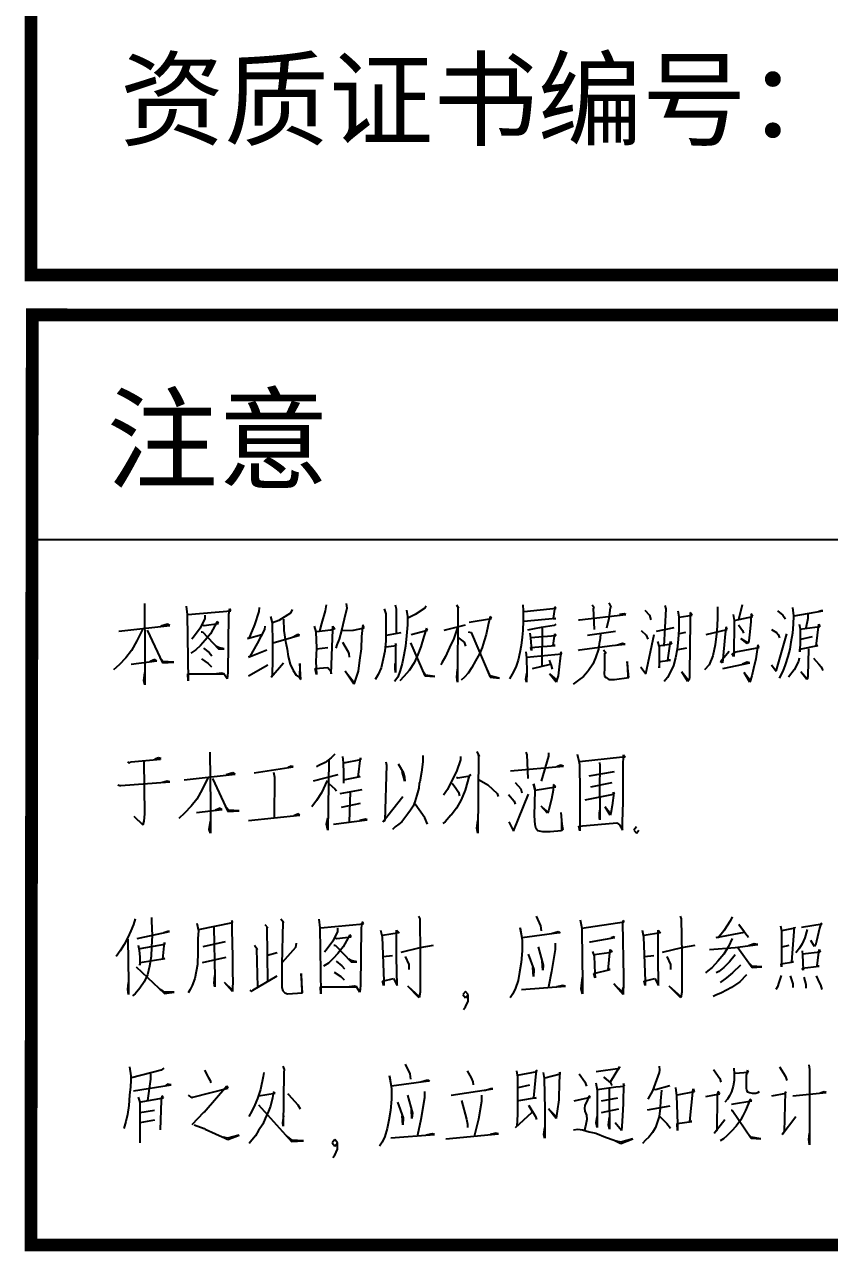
# Model space of a CAD drawing. Extents: x 12152 to 491505, y 111028 to 412681.
# Drawn here: x 76943 to 80726, y 286841 to 292603 of the extents above; entities that cross this region are included whole.
import ezdxf

# ---------------------------------------------------------------- set-up
doc = ezdxf.new("R2010")
doc.units = 0
doc.header["$LTSCALE"] = 1000
doc.header["$MEASUREMENT"] = 0
doc.layers.add('PUB_TITLE', color=4, linetype='Continuous')
doc.styles.add('STYLE4', font='', dxfattribs={"width": 0.8})
doc.styles.add('图签2', font='', dxfattribs={"height": 1000})
doc.styles.get('STYLE4').set_extended_font_data('SimSun')
doc.styles.get('图签2').set_extended_font_data('SimSun')

msp = doc.modelspace()

# ---------------------------------------------------------------- linework, layer by layer
at = {"layer": 'PUB_TITLE'}
for p, q in [((76973, 290185.4), (85373, 290185.4)), ((77506.5, 289883.7), (77509, 289635.8)), ((77702.5, 289871.6), (77707.3, 289832.3)), ((77709.7, 289832.3), (77912.9, 289850.4)), ((77905.7, 289859.5), (77900.8, 289832.3)), ((77912.9, 289850.4), (77905.7, 289859.5)), ((78043.5, 289847.4), (78024.2, 289783.9)), ((78046, 289865.6), (78043.5, 289847.4)), ((78193.5, 289838.3), (78137.9, 289805.1)), ((78200.8, 289856.5), (78193.5, 289838.3)), ((78355.6, 289850.4), (78338.6, 289790)), ((78360.4, 289877.6), (78355.6, 289850.4)), ((78457.2, 289862.5), (78445.1, 289811.1)), ((78454.7, 289883.7), (78457.2, 289862.5)), ((78633.7, 289859.5), (78641, 289835.3)), ((78684.5, 289877.6), (78689.4, 289859.5)), ((78689.4, 289859.5), (78689.4, 289744.6)), ((78737.8, 289853.5), (78742.6, 289823.2)), ((78824.8, 289862.5), (78778.9, 289832.3)), ((78829.7, 289871.6), (78824.8, 289862.5)), ((78972.4, 289877.6), (78982.1, 289862.5)), ((78979.6, 289865.6), (78977.2, 289514.8)), ((78982.1, 289862.5), (78979.6, 289865.6)), ((79284.4, 289877.6), (79286.8, 289850.4)), ((79286.8, 289850.4), (79286.8, 289802.1)), ((79291.7, 289847.4), (79441.7, 289862.5)), ((79434.4, 289868.6), (79427.1, 289814.1)), ((79441.7, 289862.5), (79434.4, 289868.6)), ((79611, 289877.6), (79620.7, 289865.6)), ((79620.7, 289865.6), (79615.8, 289862.5)), ((79615.8, 289862.5), (79620.7, 289762.7)), ((79688.4, 289886.7), (79700.5, 289865.6)), ((79695.6, 289865.6), (79688.4, 289814.1)), ((79700.5, 289865.6), (79695.6, 289865.6)), ((79857.7, 289853.5), (79879.5, 289829.3)), ((79956.9, 289859.5), (79947.2, 289684.1)), ((79952, 289874.6), (79956.9, 289859.5)), ((80012.5, 289850.4), (80017.4, 289823.2)), ((80070.6, 289841.4), (80070.6, 289796)), ((80080.2, 289829.3), (80070.6, 289841.4)), ((80198.8, 289868.6), (80198.8, 289814.1)), ((80314.9, 289877.6), (80297.9, 289808.1)), ((80481.8, 289850.4), (80506, 289829.3)), ((80551.9, 289865.6), (80556.8, 289826.2)), ((80559.2, 289826.2), (80694.6, 289850.4)), ((80687.4, 289850.4), (80675.3, 289847.4)), ((80694.6, 289850.4), (80687.4, 289850.4)), ((77385.6, 289753.7), (77625.1, 289780.9)), ((77615.4, 289786.9), (77583.9, 289777.9)), ((77625.1, 289780.9), (77615.4, 289786.9)), ((77707.3, 289832.3), (77712.1, 289520.9)), ((77789.6, 289814.1), (77767.8, 289768.8)), ((77777.5, 289783.9), (77787.1, 289780.9)), ((77787.1, 289780.9), (77854.9, 289790)), ((77789.6, 289829.3), (77789.6, 289814.1)), ((77847.6, 289799), (77816.2, 289741.6)), ((77854.9, 289790), (77847.6, 289799)), ((77900.8, 289832.3), (77898.4, 289560.2)), ((78024.2, 289783.9), (77997.6, 289720.4)), ((78099.2, 289823.2), (78106.4, 289793)), ((78106.4, 289793), (78108.8, 289699.3)), ((78137.9, 289805.1), (78108.8, 289793)), ((78159.6, 289811.1), (78162.1, 289756.7)), ((78338.6, 289790), (78329, 289753.7)), ((78445.1, 289811.1), (78433, 289756.7)), ((78532.2, 289783.9), (78527.3, 289729.5)), ((78539.4, 289771.8), (78532.2, 289783.9)), ((78641, 289835.3), (78641, 289762.7)), ((78742.6, 289783.9), (78737.8, 289732.5)), ((78742.6, 289823.2), (78742.6, 289783.9)), ((78778.9, 289832.3), (78747.4, 289817.2)), ((78914.3, 289759.7), (79015.9, 289783.9)), ((79032.9, 289796), (79136.9, 289814.1)), ((79122.4, 289783.9), (79112.7, 289738.6)), ((79132, 289823.2), (79122.4, 289783.9)), ((79136.9, 289814.1), (79132, 289823.2)), ((79286.8, 289802.1), (79284.4, 289756.7)), ((79439.2, 289814.1), (79289.3, 289799)), ((79432, 289780.9), (79371.5, 289771.8)), ((79427.1, 289814.1), (79439.2, 289814.1)), ((79439.2, 289786.9), (79432, 289780.9)), ((79545.7, 289808.1), (79550.5, 289808.1)), ((79550.5, 289808.1), (79768.2, 289832.3)), ((79688.4, 289814.1), (79678.7, 289768.8)), ((79761, 289835.3), (79739.2, 289832.3)), ((79768.2, 289832.3), (79761, 289835.3)), ((79879.5, 289829.3), (79886.7, 289808.1)), ((80017.4, 289823.2), (80017.4, 289762.7)), ((80019.8, 289820.2), (80080.2, 289829.3)), ((80070.6, 289796), (80068.2, 289560.2)), ((80198.8, 289814.1), (80196.4, 289753.7)), ((80273.8, 289832.3), (80278.6, 289805.1)), ((80278.6, 289805.1), (80276.2, 289635.8)), ((80278.6, 289805.1), (80365.7, 289823.2)), ((80297.9, 289783.9), (80317.3, 289756.7)), ((80356, 289799), (80351.2, 289750.7)), ((80358.4, 289835.3), (80356, 289799)), ((80365.7, 289823.2), (80358.4, 289835.3)), ((80506, 289829.3), (80513.2, 289820.2)), ((80513.2, 289820.2), (80518.1, 289811.1)), ((80554.4, 289786.9), (80551.9, 289744.6)), ((80556.8, 289826.2), (80554.4, 289786.9)), ((80583.4, 289786.9), (80588.2, 289765.8)), ((80624.5, 289814.1), (80614.8, 289768.8)), ((80624.5, 289832.3), (80624.5, 289814.1)), ((80663.2, 289684.1), (80675.3, 289786.9)), ((80675.3, 289786.9), (80680.1, 289774.8)), ((77496.9, 289762.7), (77470.3, 289708.3)), ((77518.6, 289759.7), (77591.2, 289605.5)), ((77741.2, 289732.5), (77729.1, 289717.4)), ((77767.8, 289768.8), (77741.2, 289732.5)), ((77772.6, 289750.7), (77779.9, 289750.7)), ((77779.9, 289750.7), (77854.9, 289672)), ((77816.2, 289741.6), (77792, 289711.3)), ((77990.3, 289720.4), (78058, 289738.6)), ((78070.1, 289762.7), (78036.3, 289696.2)), ((78072.6, 289777.9), (78070.1, 289762.7)), ((78111.3, 289699.3), (78234.6, 289735.5)), ((78162.1, 289756.7), (78169.3, 289705.3)), ((78227.4, 289738.6), (78205.6, 289726.5)), ((78234.6, 289735.5), (78227.4, 289738.6)), ((78304.8, 289777.9), (78312, 289750.7)), ((78312, 289750.7), (78314.5, 289675.1)), ((78382.2, 289759.7), (78314.5, 289750.7)), ((78401.5, 289765.8), (78382.2, 289759.7)), ((78387, 289638.8), (78391.9, 289762.7)), ((78391.9, 289777.9), (78401.5, 289765.8)), ((78391.9, 289762.7), (78391.9, 289777.9)), ((78433, 289756.7), (78420.9, 289717.4)), ((78433, 289756.7), (78486.2, 289759.7)), ((78486.2, 289759.7), (78488.6, 289759.7)), ((78488.6, 289759.7), (78532.2, 289768.8)), ((78527.3, 289729.5), (78524.9, 289672)), ((78532.2, 289768.8), (78539.4, 289771.8)), ((78641, 289762.7), (78641, 289708.3)), ((78643.4, 289735.5), (78713.6, 289747.6)), ((78737.8, 289732.5), (78732.9, 289684.1)), ((78759.5, 289738.6), (78836.9, 289759.7)), ((78820, 289729.5), (78805.5, 289681.1)), ((78832.1, 289768.8), (78820, 289729.5)), ((78836.9, 289759.7), (78832.1, 289768.8)), ((78977.2, 289771.8), (78960.3, 289720.4)), ((78977.2, 289726.5), (79008.7, 289702.3)), ((79028, 289750.7), (79042.5, 289747.6)), ((79042.5, 289747.6), (79132, 289539)), ((79112.7, 289738.6), (79103, 289708.3)), ((79282, 289726.5), (79277.2, 289687.2)), ((79284.4, 289756.7), (79282, 289726.5)), ((79337.6, 289765.8), (79306.2, 289759.7)), ((79318.3, 289744.6), (79320.7, 289723.4)), ((79439.2, 289732.5), (79320.7, 289723.4)), ((79320.7, 289723.4), (79325.6, 289663)), ((79371.5, 289771.8), (79337.6, 289765.8)), ((79376.3, 289768.8), (79373.9, 289590.4)), ((79427.1, 289687.2), (79434.4, 289741.6)), ((79434.4, 289741.6), (79439.2, 289732.5)), ((79589.2, 289735.5), (79719.8, 289753.7)), ((79649.7, 289738.6), (79647.3, 289708.3)), ((79840.8, 289756.7), (79865, 289735.5)), ((79862.5, 289554.1), (79901.2, 289738.6)), ((79865, 289735.5), (79872.2, 289717.4)), ((79913.3, 289753.7), (79995.6, 289771.8)), ((80017.4, 289762.7), (80014.9, 289714.4)), ((80048.8, 289747.6), (80019.8, 289741.6)), ((80145.6, 289738.6), (80244.7, 289762.7)), ((80196.4, 289753.7), (80189.1, 289690.2)), ((80235.1, 289741.6), (80223, 289605.5)), ((80239.9, 289774.8), (80235.1, 289741.6)), ((80244.7, 289762.7), (80239.9, 289774.8)), ((80317.3, 289756.7), (80322.1, 289744.6)), ((80351.2, 289750.7), (80346.3, 289708.3)), ((80452.8, 289762.7), (80476.9, 289747.6)), ((80474.5, 289566.2), (80525.3, 289741.6)), ((80476.9, 289747.6), (80484.2, 289738.6)), ((80484.2, 289738.6), (80491.5, 289723.4)), ((80551.9, 289744.6), (80544.7, 289702.3)), ((80680.1, 289774.8), (80585.8, 289762.7)), ((80588.2, 289765.8), (80588.2, 289708.3)), ((80590.6, 289717.4), (80646.3, 289729.5)), ((77470.3, 289708.3), (77446.1, 289663)), ((77748.4, 289666), (77724.2, 289650.9)), ((77770.2, 289687.2), (77748.4, 289666)), ((77792, 289711.3), (77770.2, 289687.2)), ((77784.7, 289675.1), (77811.3, 289653.9)), ((77854.9, 289678.1), (77842.8, 289684.1)), ((77881.5, 289672), (77854.9, 289678.1)), ((77854.9, 289672), (77881.5, 289672)), ((77997.6, 289720.4), (77990.3, 289720.4)), ((77995.2, 289632.7), (78082.2, 289666)), ((78036.3, 289696.2), (78002.4, 289635.8)), ((78108.8, 289699.3), (78108.8, 289620.6)), ((78169.3, 289705.3), (78171.7, 289699.3)), ((78171.7, 289699.3), (78176.6, 289669)), ((78176.6, 289669), (78181.4, 289635.8)), ((78314.5, 289675.1), (78312, 289611.6)), ((78314.5, 289672), (78367.7, 289678.1)), ((78411.2, 289690.2), (78406.4, 289675.1)), ((78420.9, 289717.4), (78411.2, 289690.2)), ((78437.8, 289702.3), (78464.4, 289656.9)), ((78524.9, 289672), (78517.6, 289617.6)), ((78641, 289708.3), (78636.2, 289659.9)), ((78641, 289681.1), (78691.8, 289687.2)), ((78687, 289696.2), (78687, 289560.2)), ((78691.8, 289687.2), (78687, 289696.2)), ((78732.9, 289684.1), (78725.7, 289641.8)), ((78757.1, 289699.3), (78824.8, 289545)), ((78805.5, 289681.1), (78791, 289644.8)), ((78940.9, 289678.1), (78921.6, 289635.8)), ((78960.3, 289720.4), (78940.9, 289678.1)), ((79008.7, 289702.3), (79015.9, 289684.1)), ((79093.3, 289678.1), (79081.2, 289647.8)), ((79103, 289708.3), (79093.3, 289678.1)), ((79277.2, 289687.2), (79269.9, 289653.9)), ((79323.1, 289678.1), (79436.8, 289687.2)), ((79325.6, 289663), (79323.1, 289678.1)), ((79436.8, 289687.2), (79427.1, 289687.2)), ((79545.7, 289663), (79550.5, 289666)), ((79550.5, 289666), (79705.3, 289687.2)), ((79640, 289669), (79625.5, 289629.7)), ((79644.8, 289705.3), (79640, 289669)), ((79647.3, 289708.3), (79644.8, 289705.3)), ((79664.2, 289666), (79676.3, 289650.9)), ((79705.3, 289687.2), (79765.8, 289693.2)), ((79753.7, 289696.2), (79724.7, 289687.2)), ((79765.8, 289693.2), (79753.7, 289696.2)), ((79918.2, 289705.3), (79925.4, 289681.1)), ((79983.5, 289693.2), (79923, 289684.1)), ((79925.4, 289681.1), (79925.4, 289581.3)), ((79966.6, 289617.6), (79978.7, 289705.3)), ((79978.7, 289705.3), (79983.5, 289693.2)), ((80010.1, 289669), (80002.8, 289629.7)), ((80014.9, 289714.4), (80010.1, 289669)), ((80053.6, 289675.1), (80012.5, 289666)), ((80189.1, 289690.2), (80177, 289638.8)), ((80285.9, 289656.9), (80394.7, 289678.1)), ((80310, 289720.4), (80341.5, 289699.3)), ((80339.1, 289696.2), (80310, 289720.4)), ((80343.9, 289699.3), (80339.1, 289696.2)), ((80346.3, 289708.3), (80343.9, 289699.3)), ((80389.9, 289690.2), (80380.2, 289623.7)), ((80394.7, 289678.1), (80389.9, 289690.2)), ((80539.8, 289669), (80530.2, 289635.8)), ((80544.7, 289702.3), (80539.8, 289669)), ((80588.2, 289708.3), (80585.8, 289656.9)), ((80585.8, 289669), (80670.5, 289687.2)), ((80585.8, 289656.9), (80585.8, 289669)), ((80626.9, 289672), (80624.5, 289545)), ((80670.5, 289687.2), (80663.2, 289684.1)), ((77419.5, 289629.7), (77388, 289596.4)), ((77446.1, 289663), (77419.5, 289629.7)), ((77443.6, 289599.5), (77564.6, 289614.6)), ((77509, 289635.8), (77509, 289502.7)), ((77554.9, 289620.6), (77533.1, 289611.6)), ((77564.6, 289614.6), (77554.9, 289620.6)), ((77593.6, 289611.6), (77579.1, 289629.7)), ((77591.2, 289605.5), (77644.4, 289608.5)), ((77644.4, 289608.5), (77593.6, 289611.6)), ((77775, 289623.7), (77806.5, 289602.5)), ((77811.3, 289653.9), (77823.4, 289638.8)), ((78002.4, 289635.8), (77995.2, 289632.7)), ((78108.8, 289620.6), (78106.4, 289548.1)), ((78181.4, 289635.8), (78191.1, 289599.5)), ((78312, 289611.6), (78314.5, 289551.1)), ((78384.6, 289554.1), (78387, 289638.8)), ((78464.4, 289656.9), (78466.8, 289647.8)), ((78466.8, 289647.8), (78469.3, 289632.7)), ((78517.6, 289617.6), (78510.4, 289566.2)), ((78628.9, 289623.7), (78619.2, 289581.3)), ((78636.2, 289659.9), (78628.9, 289623.7)), ((78725.7, 289641.8), (78718.4, 289602.5)), ((78791, 289644.8), (78774, 289605.5)), ((78921.6, 289635.8), (78904.7, 289605.5)), ((79061.9, 289614.6), (79045, 289584.4)), ((79081.2, 289647.8), (79061.9, 289614.6)), ((79262.7, 289617.6), (79253, 289590.4)), ((79269.9, 289653.9), (79262.7, 289617.6)), ((79298.9, 289656.9), (79301.4, 289629.7)), ((79301.4, 289629.7), (79303.8, 289560.2)), ((79303.8, 289632.7), (79468.3, 289647.8)), ((79407.8, 289617.6), (79417.5, 289593.4)), ((79461, 289641.8), (79453.8, 289572.3)), ((79463.4, 289656.9), (79461, 289641.8)), ((79468.3, 289647.8), (79463.4, 289656.9)), ((79625.5, 289629.7), (79613.4, 289599.5)), ((79669, 289650.9), (79669, 289581.3)), ((79676.3, 289650.9), (79669, 289650.9)), ((79775.5, 289611.6), (79777.9, 289545)), ((79782.7, 289536), (79775.5, 289611.6)), ((79925.4, 289581.3), (79927.9, 289611.6)), ((79927.9, 289611.6), (79978.7, 289617.6)), ((79978.7, 289617.6), (79966.6, 289617.6)), ((80002.8, 289629.7), (79993.2, 289593.4)), ((80177, 289638.8), (80160.1, 289596.4)), ((80213.3, 289611.6), (80254.4, 289659.9)), ((80223, 289605.5), (80213.3, 289611.6)), ((80268.9, 289647.8), (80285.9, 289656.9)), ((80276.2, 289635.8), (80268.9, 289647.8)), ((80339.1, 289608.5), (80317.3, 289599.5)), ((80351.2, 289605.5), (80339.1, 289608.5)), ((80380.2, 289623.7), (80368.1, 289578.3)), ((80530.2, 289635.8), (80518.1, 289596.4)), ((80581, 289611.6), (80559.2, 289572.3)), ((80583.4, 289626.7), (80581, 289611.6)), ((80651.1, 289626.7), (80675.3, 289599.5)), ((77388, 289596.4), (77361.4, 289572.3)), ((77504.1, 289520.9), (77509, 289560.2)), ((77709.7, 289554.1), (77881.5, 289554.1)), ((77712.1, 289520.9), (77709.7, 289554.1)), ((77806.5, 289602.5), (77821, 289587.4)), ((77869.4, 289557.1), (77845.2, 289554.1)), ((77881.5, 289554.1), (77869.4, 289557.1)), ((77896, 289529.9), (77879.1, 289554.1)), ((77898.4, 289560.2), (77896, 289529.9)), ((77995.2, 289545), (78087.1, 289596.4)), ((78101.6, 289539), (78159.6, 289605.5)), ((78191.1, 289599.5), (78205.6, 289569.2)), ((78205.6, 289569.2), (78220.1, 289548.1)), ((78237, 289602.5), (78234.6, 289533)), ((78241.9, 289526.9), (78237, 289602.5)), ((78309.6, 289578.3), (78367.7, 289584.4)), ((78314.5, 289551.1), (78309.6, 289578.3)), ((78367.7, 289584.4), (78382.2, 289566.2)), ((78382.2, 289566.2), (78384.6, 289554.1)), ((78449.9, 289566.2), (78493.5, 289511.8)), ((78491, 289505.7), (78449.9, 289566.2)), ((78510.4, 289566.2), (78500.7, 289533)), ((78604.7, 289551.1), (78590.2, 289526.9)), ((78619.2, 289581.3), (78604.7, 289551.1)), ((78684.5, 289578.3), (78684.5, 289602.5)), ((78687, 289560.2), (78684.5, 289578.3)), ((78708.7, 289569.2), (78696.6, 289539)), ((78718.4, 289602.5), (78708.7, 289569.2)), ((78749.9, 289569.2), (78725.7, 289542)), ((78774, 289605.5), (78749.9, 289569.2)), ((78827.3, 289548.1), (78815.2, 289566.2)), ((78904.7, 289605.5), (78899.8, 289596.4)), ((78974.8, 289539), (78977.2, 289575.3)), ((79028, 289557.1), (79011.1, 289539)), ((79045, 289584.4), (79028, 289557.1)), ((79132, 289545), (79115.1, 289578.3)), ((79240.9, 289563.2), (79221.5, 289529.9)), ((79253, 289590.4), (79240.9, 289563.2)), ((79298.9, 289526.9), (79303.8, 289557.1)), ((79303.8, 289560.2), (79301.4, 289514.8)), ((79330.4, 289578.3), (79415.1, 289599.5)), ((79410.2, 289554.1), (79444.1, 289523.9)), ((79441.7, 289514.8), (79410.2, 289554.1)), ((79417.5, 289593.4), (79422.3, 289575.3)), ((79453.8, 289572.3), (79451.3, 289545)), ((79589.2, 289563.2), (79569.9, 289542)), ((79594, 289569.2), (79589.2, 289563.2)), ((79613.4, 289599.5), (79594, 289569.2)), ((79669, 289575.3), (79666.6, 289557.1)), ((79666.6, 289557.1), (79669, 289542)), ((79669, 289581.3), (79669, 289575.3)), ((79838.4, 289587.4), (79840.8, 289584.4)), ((79840.8, 289584.4), (79862.5, 289554.1)), ((79978.7, 289563.2), (79964.1, 289536)), ((79993.2, 289593.4), (79978.7, 289563.2)), ((80031.9, 289563.2), (80063.3, 289523.9)), ((80060.9, 289517.8), (80031.9, 289563.2)), ((80068.2, 289560.2), (80068.2, 289539)), ((80160.1, 289596.4), (80138.3, 289572.3)), ((80225.4, 289578.3), (80351.2, 289605.5)), ((80324.6, 289560.2), (80353.6, 289523.9)), ((80351.2, 289514.8), (80324.6, 289560.2)), ((80368.1, 289578.3), (80360.8, 289545)), ((80452.8, 289596.4), (80474.5, 289566.2)), ((80506, 289566.2), (80489, 289533)), ((80518.1, 289596.4), (80506, 289566.2)), ((80559.2, 289572.3), (80532.6, 289539)), ((80590.6, 289563.2), (80619.7, 289533)), ((80619.7, 289526.9), (80590.6, 289563.2)), ((80675.3, 289599.5), (80687.4, 289587.4)), ((80687.4, 289587.4), (80692.2, 289575.3)), ((80692.2, 289575.3), (80694.6, 289569.2)), ((77509, 289502.7), (77504.1, 289520.9)), ((78106.4, 289548.1), (78101.6, 289539)), ((78220.1, 289548.1), (78234.6, 289536)), ((78234.6, 289536), (78241.9, 289526.9)), ((78500.7, 289533), (78491, 289505.7)), ((78696.6, 289539), (78682.1, 289517.8)), ((78725.7, 289542), (78706.3, 289520.9)), ((78824.8, 289545), (78870.8, 289542)), ((78870.8, 289542), (78827.3, 289548.1)), ((78977.2, 289514.8), (78974.8, 289539)), ((79011.1, 289539), (78994.2, 289523.9)), ((79175.6, 289533), (79132, 289545)), ((79132, 289539), (79175.6, 289533)), ((79301.4, 289514.8), (79298.9, 289526.9)), ((79446.5, 289529.9), (79441.7, 289514.8)), ((79451.3, 289545), (79446.5, 289529.9)), ((79545.7, 289523.9), (79521.5, 289505.7)), ((79569.9, 289542), (79545.7, 289523.9)), ((79669, 289542), (79676.3, 289536)), ((79676.3, 289536), (79688.4, 289526.9)), ((79688.4, 289526.9), (79715, 289526.9)), ((79715, 289526.9), (79782.7, 289536)), ((79777.9, 289545), (79777.9, 289536)), ((79964.1, 289536), (79949.6, 289517.8)), ((80065.7, 289526.9), (80060.9, 289517.8)), ((80068.2, 289539), (80065.7, 289526.9)), ((80360.8, 289545), (80351.2, 289514.8)), ((80622.1, 289529.9), (80619.7, 289526.9)), ((80624.5, 289545), (80622.1, 289529.9)), ((77443.6, 289140.7), (77581.5, 289152.8)), ((77571.9, 289158.9), (77554.9, 289152.8)), ((77583.9, 289155.8), (77571.9, 289158.9)), ((77581.5, 289152.8), (77583.9, 289155.8)), ((77813.7, 289186.1), (77816.2, 288938.1)), ((78384.6, 289158.9), (78355.6, 289137.7)), ((78372.5, 289146.8), (78367.7, 288820.2)), ((78401.5, 289177), (78384.6, 289158.9)), ((78437.8, 289164.9), (78440.2, 289137.7)), ((78522.5, 289149.8), (78442.7, 289134.7)), ((78510.4, 289068.2), (78522.5, 289158.9)), ((78522.5, 289158.9), (78522.5, 289149.8)), ((78815.2, 289171), (78815.2, 289146.8)), ((78815.2, 289146.8), (78815.2, 289140.7)), ((78991.7, 289149.8), (78972.4, 289095.4)), ((78991.7, 289164.9), (78991.7, 289149.8)), ((79069.1, 289189.1), (79078.8, 289164.9)), ((79076.4, 289174), (79074, 288805.1)), ((79078.8, 289164.9), (79076.4, 289174)), ((79298.9, 289186.1), (79303.8, 289174)), ((79303.8, 289174), (79308.6, 289062.1)), ((79405.4, 289167.9), (79371.5, 289050)), ((79405.4, 289183.1), (79405.4, 289167.9)), ((79540.8, 289177), (79548.1, 289143.7)), ((79753.7, 289161.9), (79550.5, 289140.7)), ((79765.8, 289161.9), (79753.7, 289161.9)), ((79756.1, 289128.6), (79758.5, 289164.9)), ((79758.5, 289174), (79765.8, 289161.9)), ((79758.5, 289164.9), (79758.5, 289174)), ((77426.7, 289140.7), (77434, 289134.7)), ((77434, 289134.7), (77441.2, 289140.7)), ((77441.2, 289140.7), (77443.6, 289140.7)), ((77504.1, 289143.7), (77506.5, 288895.8)), ((77922.6, 289089.3), (77891.1, 289080.3)), ((77932.3, 289083.3), (77922.6, 289089.3)), ((78021.8, 289089.3), (78205.6, 289116.5)), ((78113.7, 289092.3), (78118.5, 289068.2)), ((78195.9, 289119.6), (78181.4, 289113.5)), ((78205.6, 289116.5), (78195.9, 289119.6)), ((78326.5, 289122.6), (78314.5, 289116.5)), ((78355.6, 289137.7), (78326.5, 289122.6)), ((78440.2, 289137.7), (78442.7, 289086.3)), ((78643.4, 289125.6), (78636.2, 288865.6)), ((78641, 289140.7), (78643.4, 289125.6)), ((78699.1, 289131.7), (78723.2, 289089.3)), ((78730.5, 289050), (78718.4, 289095.4)), ((78723.2, 289089.3), (78728.1, 289068.2)), ((78807.9, 289092.3), (78800.7, 289047)), ((78815.2, 289140.7), (78807.9, 289092.3)), ((78972.4, 289095.4), (78953, 289056.1)), ((79226.4, 289098.4), (79475.5, 289119.6)), ((79461, 289125.6), (79444.1, 289116.5)), ((79475.5, 289119.6), (79461, 289125.6)), ((79548.1, 289143.7), (79550.5, 289128.6)), ((79550.5, 289128.6), (79552.9, 289001.6)), ((79596.5, 289074.2), (79715, 289095.4)), ((79644.8, 289137.7), (79647.3, 289122.6)), ((79647.3, 289122.6), (79644.8, 289013.7)), ((79756.1, 289034.9), (79756.1, 289128.6)), ((77380.8, 289031.9), (77390.4, 289028.9)), ((77395.3, 289028.9), (77625.1, 289047)), ((77613, 289050), (77591.2, 289044)), ((77625.1, 289047), (77613, 289050)), ((77692.8, 289056.1), (77932.3, 289083.3)), ((77804.1, 289065.1), (77777.5, 289010.7)), ((77825.8, 289062.1), (77898.4, 288907.9)), ((78118.5, 289068.2), (78116.1, 288877.7)), ((78416, 289080.3), (78299.9, 289050)), ((78365.2, 289053), (78338.6, 288995.6)), ((78374.9, 289037.9), (78401.5, 289013.7)), ((78442.7, 289086.3), (78442.7, 289040.9)), ((78442.7, 289056.1), (78520.1, 289071.2)), ((78520.1, 289071.2), (78510.4, 289068.2)), ((78728.1, 289068.2), (78730.5, 289050)), ((78798.2, 289040.9), (78795.8, 289016.8)), ((78800.7, 289047), (78798.2, 289040.9)), ((78953, 289056.1), (78931.3, 289010.7)), ((78953, 289040.9), (78970, 289016.8)), ((78972.4, 289068.2), (78979.6, 289065.1)), ((78979.6, 289065.1), (79035.3, 289074.2)), ((79032.9, 289074.2), (79013.5, 289007.7)), ((79040.1, 289080.3), (79032.9, 289074.2)), ((79035.3, 289074.2), (79040.1, 289080.3)), ((79078.8, 289056.1), (79119.9, 289031.9)), ((79119.9, 289031.9), (79163.5, 288992.6)), ((79248.1, 289044), (79274.8, 289013.7)), ((79335.2, 289037.9), (79342.5, 289007.7)), ((79342.5, 289007.7), (79335.2, 289037.9)), ((79429.6, 289034.9), (79427.1, 289007.7)), ((79439.2, 289022.8), (79429.6, 289034.9)), ((79603.7, 289022.8), (79705.3, 289044)), ((79756.1, 288953.3), (79756.1, 289034.9)), ((77390.4, 289028.9), (77395.3, 289028.9)), ((77777.5, 289010.7), (77753.3, 288965.4)), ((78338.6, 288995.6), (78314.5, 288959.3)), ((78401.5, 289013.7), (78408.8, 289004.7)), ((78425.7, 288992.6), (78529.7, 289010.7)), ((78474.1, 288998.6), (78469.3, 288859.5)), ((78626.5, 288859.5), (78720.8, 288977.4)), ((78786.1, 288983.5), (78776.5, 288953.3)), ((78795.8, 289016.8), (78786.1, 288983.5)), ((78931.3, 289010.7), (78911.9, 288983.5)), ((78970, 289016.8), (78982.1, 288998.6)), ((78982.1, 288998.6), (78986.9, 288980.5)), ((79013.5, 289007.7), (78994.2, 288962.3)), ((79163.5, 288992.6), (79168.3, 288977.4)), ((79216.7, 288986.5), (79243.3, 288956.3)), ((79240.9, 288814.2), (79311, 288989.5)), ((79274.8, 289013.7), (79279.6, 288995.6)), ((79340.1, 288886.7), (79342.5, 289007.7)), ((79342.5, 289007.7), (79439.2, 289022.8)), ((79427.1, 289007.7), (79419.9, 288965.4)), ((79552.9, 289001.6), (79552.9, 288907.9)), ((79577.1, 288962.3), (79710.2, 288989.5)), ((79644.8, 289013.7), (79647.3, 288938.1)), ((79712.6, 288995.6), (79705.3, 288935.1)), ((79710.2, 288998.6), (79715, 288992.6)), ((79710.2, 288989.5), (79710.2, 288998.6)), ((79715, 288992.6), (79712.6, 288995.6)), ((77726.7, 288932.1), (77695.2, 288898.8)), ((77753.3, 288965.4), (77726.7, 288932.1)), ((77750.8, 288901.9), (77871.8, 288917)), ((77816.2, 288938.1), (77816.2, 288805.1)), ((77862.1, 288923), (77840.3, 288914)), ((77871.8, 288917), (77862.1, 288923)), ((77900.8, 288914), (77886.3, 288932.1)), ((78314.5, 288959.3), (78292.7, 288929.1)), ((78520.1, 288944.2), (78430.6, 288926)), ((78769.2, 288932.1), (78757.1, 288914)), ((78776.5, 288953.3), (78769.2, 288932.1)), ((78824.8, 288877.7), (78778.9, 288941.2)), ((78972.4, 288923), (78948.2, 288889.8)), ((78994.2, 288962.3), (78972.4, 288923)), ((79243.3, 288956.3), (79248.1, 288941.2)), ((79400.5, 288898.8), (79371.5, 288932.1)), ((79376.3, 288926), (79403, 288904.9)), ((79419.9, 288965.4), (79405.4, 288910.9)), ((79647.3, 288938.1), (79647.3, 288868.6)), ((79671.5, 288929.1), (79698.1, 288895.8)), ((79695.6, 288889.8), (79671.5, 288929.1)), ((79705.3, 288935.1), (79698.1, 288898.8)), ((79753.7, 288856.5), (79756.1, 288953.3)), ((77458.2, 288883.7), (77499.3, 288844.4)), ((77499.3, 288844.4), (77458.2, 288883.7)), ((77504.1, 288862.6), (77499.3, 288844.4)), ((77506.5, 288895.8), (77504.1, 288862.6)), ((77695.2, 288898.8), (77668.6, 288874.6)), ((77811.3, 288823.2), (77816.2, 288862.6)), ((77898.4, 288907.9), (77951.6, 288910.9)), ((77951.6, 288910.9), (77900.8, 288914)), ((77995.2, 288865.6), (78237, 288889.8)), ((78229.8, 288895.8), (78208, 288886.7)), ((78237, 288889.8), (78229.8, 288895.8)), ((78362.8, 288847.4), (78367.7, 288877.7)), ((78394.3, 288847.4), (78553.9, 288868.6)), ((78544.2, 288871.6), (78517.6, 288865.6)), ((78553.9, 288868.6), (78544.2, 288871.6)), ((78636.2, 288865.6), (78626.5, 288859.5)), ((78716, 288859.5), (78701.5, 288847.4)), ((78730.5, 288877.7), (78716, 288859.5)), ((78745, 288895.8), (78730.5, 288877.7)), ((78757.1, 288914), (78745, 288895.8)), ((78836.9, 288847.4), (78824.8, 288877.7)), ((78919.2, 288859.5), (78909.5, 288850.5)), ((78945.8, 288889.8), (78919.2, 288859.5)), ((78948.2, 288889.8), (78945.8, 288889.8)), ((79069.1, 288829.3), (79074, 288865.6)), ((79219.1, 288859.5), (79240.9, 288814.2)), ((79342.5, 288844.4), (79340.1, 288886.7)), ((79405.4, 288910.9), (79400.5, 288898.8)), ((79463.4, 288901.9), (79468.3, 288847.4)), ((79465.8, 288871.6), (79465.8, 288820.2)), ((79552.9, 288907.9), (79552.9, 288817.2)), ((79644.8, 288895.8), (79647.3, 288914)), ((79644.8, 288877.7), (79644.8, 288895.8)), ((79647.3, 288868.6), (79644.8, 288877.7)), ((79698.1, 288898.8), (79695.6, 288889.8)), ((77499.3, 288844.4), (77501.7, 288853.5)), ((77816.2, 288805.1), (77811.3, 288823.2)), ((78367.7, 288820.2), (78362.8, 288847.4)), ((78684.5, 288835.3), (78672.4, 288823.2)), ((78701.5, 288847.4), (78684.5, 288835.3)), ((79074, 288805.1), (79069.1, 288829.3)), ((79347.3, 288826.3), (79342.5, 288844.4)), ((79354.6, 288817.2), (79347.3, 288826.3)), ((79378.8, 288811.1), (79354.6, 288817.2)), ((79412.6, 288811.1), (79378.8, 288811.1)), ((79465.8, 288817.2), (79412.6, 288811.1)), ((79473.1, 288823.2), (79465.8, 288817.2)), ((79468.3, 288847.4), (79473.1, 288823.2)), ((79548.1, 288838.4), (79727.1, 288853.5)), ((79552.9, 288817.2), (79548.1, 288838.4)), ((79727.1, 288853.5), (79739.2, 288844.4)), ((79739.2, 288844.4), (79753.7, 288820.2)), ((79753.7, 288820.2), (79753.7, 288856.5)), ((79818.7, 288834.6), (79806.9, 288819.9)), ((79806.9, 288819.9), (79818.7, 288805.1)), ((79818.7, 288805.1), (79830.5, 288819.9)), ((77462.4, 288404), (77455.2, 288376.8)), ((77539.8, 288410.1), (77539.8, 288391.9)), ((78147, 288404), (78161.5, 288385.9)), ((78326, 288401), (78330.8, 288361.7)), ((78795.2, 288416.1), (78800.1, 288404)), ((78800.1, 288404), (78802.5, 288237.7)), ((79346.8, 288416.1), (79368.5, 288370.8)), ((79554.8, 288398), (79562, 288358.7)), ((80024, 288416.1), (80028.9, 288404)), ((80028.9, 288404), (80031.3, 288237.7)), ((80268.4, 288413.1), (80261.1, 288395)), ((77443.1, 288346.6), (77428.6, 288316.3)), ((77455.2, 288376.8), (77443.1, 288346.6)), ((77472.1, 288310.3), (77624.5, 288343.6)), ((77539.8, 288391.9), (77542.3, 288325.4)), ((77617.2, 288343.6), (77597.9, 288337.5)), ((77624.5, 288343.6), (77617.2, 288343.6)), ((77752.7, 288382.9), (77760, 288346.6)), ((77760, 288346.6), (77757.5, 288310.3)), ((77760, 288352.6), (77922, 288385.9)), ((77832.5, 288364.7), (77837.4, 288125.9)), ((77917.2, 288395), (77917.2, 288349.6)), ((77922, 288385.9), (77917.2, 288395)), ((77917.2, 288349.6), (77919.6, 288225.6)), ((78072, 288376.8), (78086.5, 288361.7)), ((78081.7, 288364.7), (78084.1, 288107.7)), ((78086.5, 288361.7), (78081.7, 288364.7)), ((78156.7, 288388.9), (78151.8, 288189.3)), ((78161.5, 288385.9), (78156.7, 288388.9)), ((78330.8, 288361.7), (78335.7, 288050.3)), ((78333.2, 288361.7), (78536.4, 288379.8)), ((78413.1, 288343.6), (78391.3, 288298.2)), ((78413.1, 288358.7), (78413.1, 288343.6)), ((78524.3, 288361.7), (78521.9, 288089.6)), ((78529.2, 288388.9), (78524.3, 288361.7)), ((78536.4, 288379.8), (78529.2, 288388.9)), ((78616.2, 288349.6), (78623.5, 288319.4)), ((78691.2, 288349.6), (78703.3, 288337.5)), ((78691.2, 288222.6), (78691.2, 288349.6)), ((79271.8, 288361.7), (79281.4, 288301.2)), ((79281.4, 288313.3), (79271.8, 288361.7)), ((79368.5, 288370.8), (79370.9, 288346.6)), ((79419.3, 288334.5), (79450.8, 288343.6)), ((79450.8, 288343.6), (79460.4, 288337.5)), ((79562, 288358.7), (79760.4, 288388.9)), ((79562, 288358.7), (79562, 288346.6)), ((79562, 288346.6), (79564.5, 288101.7)), ((79755.5, 288395), (79753.1, 288385.9)), ((79753.1, 288385.9), (79758, 288128.9)), ((79760.4, 288388.9), (79755.5, 288395)), ((79845, 288349.6), (79852.3, 288319.4)), ((79920, 288349.6), (79932.1, 288337.5)), ((79920, 288222.6), (79920, 288349.6)), ((80193.4, 288316.3), (80326.4, 288340.5)), ((80229.7, 288346.6), (80203, 288313.3)), ((80261.1, 288395), (80229.7, 288346.6)), ((80299.8, 288376.8), (80338.5, 288325.4)), ((80326.4, 288340.5), (80299.8, 288376.8)), ((80495.7, 288370.8), (80500.6, 288346.6)), ((80563.5, 288358.7), (80500.6, 288346.6)), ((80500.6, 288346.6), (80500.6, 288258.9)), ((80548.9, 288201.4), (80561, 288364.7)), ((80561, 288364.7), (80563.5, 288358.7)), ((80594.9, 288364.7), (80691.7, 288379.8)), ((80621.5, 288352.6), (80609.4, 288313.3)), ((80679.6, 288358.7), (80665.1, 288298.2)), ((80686.8, 288382.9), (80679.6, 288358.7)), ((80691.7, 288379.8), (80686.8, 288382.9)), ((77411.6, 288283.1), (77392.3, 288252.8)), ((77428.6, 288316.3), (77411.6, 288283.1)), ((77428.6, 288307.3), (77431, 288104.7)), ((77600.3, 288283.1), (77484.2, 288261.9)), ((77542.3, 288325.4), (77539.8, 288271)), ((77593.1, 288213.5), (77600.3, 288292.2)), ((77600.3, 288292.2), (77600.3, 288283.1)), ((77757.5, 288310.3), (77757.5, 288246.8)), ((77885.7, 288295.2), (77781.7, 288271)), ((78219.5, 288289.1), (78217.1, 288268)), ((78391.3, 288298.2), (78364.7, 288261.9)), ((78401, 288313.3), (78410.6, 288310.3)), ((78410.6, 288310.3), (78478.4, 288319.4)), ((78471.1, 288328.4), (78439.7, 288271)), ((78478.4, 288319.4), (78471.1, 288328.4)), ((78623.5, 288319.4), (78630.8, 288110.7)), ((78703.3, 288337.5), (78625.9, 288325.4)), ((79455.6, 288337.5), (79281.4, 288313.3)), ((79281.4, 288301.2), (79281.4, 288252.8)), ((79436.3, 288289.1), (79436.3, 288258.9)), ((79460.4, 288337.5), (79455.6, 288337.5)), ((79598.3, 288295.2), (79603.2, 288295.2)), ((79603.2, 288295.2), (79716.8, 288316.3)), ((79714.4, 288319.4), (79699.9, 288313.3)), ((79716.8, 288316.3), (79714.4, 288319.4)), ((79852.3, 288319.4), (79859.6, 288110.7)), ((79932.1, 288337.5), (79854.7, 288325.4)), ((80203, 288313.3), (80193.4, 288316.3)), ((80268.4, 288310.3), (80251.4, 288274)), ((80282.9, 288268), (80389.3, 288283.1)), ((80338.5, 288325.4), (80343.3, 288316.3)), ((80372.4, 288286.1), (80345.8, 288277)), ((80389.3, 288283.1), (80372.4, 288286.1)), ((80597.3, 288286.1), (80585.2, 288264.9)), ((80609.4, 288313.3), (80597.3, 288286.1)), ((80655.4, 288274), (80638.4, 288301.2)), ((80665.1, 288298.2), (80660.2, 288280.1)), ((77392.3, 288252.8), (77372.9, 288225.6)), ((77476.9, 288280.1), (77481.8, 288255.9)), ((77481.8, 288255.9), (77484.2, 288222.6)), ((77537.4, 288225.6), (77530.2, 288180.3)), ((77539.8, 288271), (77537.4, 288225.6)), ((77757.5, 288246.8), (77755.1, 288189.3)), ((77919.6, 288225.6), (77919.6, 288162.1)), ((78023.6, 288280.1), (78038.1, 288258.9)), ((78033.3, 288261.9), (78038.1, 288083.5)), ((78038.1, 288258.9), (78033.3, 288261.9)), ((78130, 288243.8), (78084.1, 288231.7)), ((78217.1, 288268), (78154.2, 288198.4)), ((78364.7, 288261.9), (78352.6, 288246.8)), ((78415.5, 288240.7), (78393.7, 288216.6)), ((78396.1, 288280.1), (78403.4, 288280.1)), ((78403.4, 288280.1), (78478.4, 288201.4)), ((78439.7, 288271), (78415.5, 288240.7)), ((78628.3, 288225.6), (78671.9, 288231.7)), ((78713, 288246.8), (78802.5, 288268)), ((78732.4, 288225.6), (78749.3, 288189.3)), ((78802.5, 288268), (78865.4, 288280.1)), ((78802.5, 288237.7), (78802.5, 288134.9)), ((79281.4, 288252.8), (79276.6, 288198.4)), ((79310.5, 288237.7), (79337.1, 288165.2)), ((79356.4, 288271), (79380.6, 288186.3)), ((79436.3, 288258.9), (79419.3, 288156.1)), ((79612.8, 288249.8), (79620.1, 288228.7)), ((79690.2, 288243.8), (79620.1, 288234.7)), ((79620.1, 288228.7), (79622.5, 288147)), ((79685.4, 288162.1), (79695.1, 288258.9)), ((79704.8, 288249.8), (79690.2, 288243.8)), ((79695.1, 288258.9), (79704.8, 288249.8)), ((79857.1, 288225.6), (79900.7, 288231.7)), ((79941.8, 288246.8), (80031.3, 288268)), ((79961.2, 288225.6), (79978.1, 288189.3)), ((80031.3, 288268), (80094.2, 288280.1)), ((80031.3, 288237.7), (80031.3, 288134.9)), ((80161.9, 288258.9), (80282.9, 288268)), ((80229.7, 288237.7), (80200.6, 288204.5)), ((80251.4, 288274), (80229.7, 288237.7)), ((80282.9, 288234.7), (80256.3, 288201.4)), ((80295, 288268), (80362.7, 288174.2)), ((80500.6, 288258.9), (80500.6, 288177.3)), ((80503, 288271), (80536.9, 288280.1)), ((80585.2, 288264.9), (80568.3, 288243.8)), ((80597.3, 288252.8), (80599.7, 288234.7)), ((80682, 288246.8), (80599.7, 288237.7)), ((80599.7, 288234.7), (80602.2, 288162.1)), ((80660.2, 288280.1), (80655.4, 288274)), ((80667.5, 288183.3), (80677.1, 288258.9)), ((80677.1, 288258.9), (80682, 288246.8)), ((77467.3, 288177.3), (77600.3, 288053.3)), ((77484.2, 288222.6), (77484.2, 288186.3)), ((77484.2, 288186.3), (77486.6, 288198.4)), ((77486.6, 288198.4), (77602.7, 288216.6)), ((77530.2, 288180.3), (77520.5, 288141)), ((77602.7, 288216.6), (77593.1, 288213.5)), ((77755.1, 288189.3), (77750.3, 288156.1)), ((77779.3, 288198.4), (77890.6, 288222.6)), ((78151.8, 288189.3), (78151.8, 288104.7)), ((78371.9, 288195.4), (78347.8, 288180.3)), ((78393.7, 288216.6), (78371.9, 288195.4)), ((78408.2, 288204.5), (78434.8, 288183.3)), ((78434.8, 288183.3), (78446.9, 288168.2)), ((78478.4, 288207.5), (78466.3, 288213.5)), ((78505, 288201.4), (78478.4, 288207.5)), ((78478.4, 288201.4), (78505, 288201.4)), ((78693.7, 288089.6), (78691.2, 288222.6)), ((78749.3, 288189.3), (78749.3, 288165.2)), ((79276.6, 288198.4), (79269.4, 288153.1)), ((79334.7, 288131.9), (79332.2, 288174.2)), ((79378.2, 288162.1), (79375.8, 288204.5)), ((79380.6, 288186.3), (79378.2, 288162.1)), ((79922.5, 288089.6), (79920, 288222.6)), ((79978.1, 288189.3), (79978.1, 288165.2)), ((80174, 288174.2), (80154.7, 288159.1)), ((80200.6, 288204.5), (80174, 288174.2)), ((80229.7, 288174.2), (80205.5, 288156.1)), ((80256.3, 288201.4), (80229.7, 288174.2)), ((80307.1, 288186.3), (80270.8, 288150)), ((80362.7, 288180.3), (80348.2, 288195.4)), ((80408.7, 288177.3), (80362.7, 288180.3)), ((80362.7, 288174.2), (80408.7, 288177.3)), ((80498.2, 288192.4), (80556.2, 288201.4)), ((80500.6, 288177.3), (80498.2, 288192.4)), ((80556.2, 288201.4), (80548.9, 288201.4)), ((80597.3, 288171.2), (80677.1, 288180.3)), ((80602.2, 288162.1), (80597.3, 288171.2)), ((80677.1, 288180.3), (80667.5, 288183.3)), ((77520.5, 288141), (77506, 288107.7)), ((77743, 288122.8), (77730.9, 288089.6)), ((77750.3, 288156.1), (77743, 288122.8)), ((77834.9, 288101.7), (77837.4, 288137.9)), ((77837.4, 288125.9), (77837.4, 288083.5)), ((77919.6, 288162.1), (77919.6, 288153.1)), ((77919.6, 288153.1), (77922, 288107.7)), ((78016.4, 288068.4), (78130, 288134.9)), ((78243.7, 288147), (78246.2, 288059.3)), ((78248.6, 288056.3), (78243.7, 288147)), ((78398.5, 288153.1), (78430, 288131.9)), ((78430, 288131.9), (78444.5, 288116.8)), ((78625.9, 288110.7), (78676.7, 288122.8)), ((78630.8, 288089.6), (78625.9, 288110.7)), ((78630.8, 288110.7), (78630.8, 288089.6)), ((78676.7, 288122.8), (78693.7, 288089.6)), ((78802.5, 288134.9), (78802.5, 288059.3)), ((79262.1, 288113.8), (79250, 288077.5)), ((79269.4, 288153.1), (79262.1, 288113.8)), ((79337.1, 288165.2), (79334.7, 288131.9)), ((79419.3, 288156.1), (79404.8, 288083.5)), ((79559.6, 288074.4), (79564.5, 288128.9)), ((79617.7, 288147), (79695.1, 288165.2)), ((79624.9, 288125.9), (79617.7, 288147)), ((79622.5, 288147), (79624.9, 288125.9)), ((79690.2, 288165.2), (79685.4, 288162.1)), ((79695.1, 288165.2), (79690.2, 288165.2)), ((79758, 288128.9), (79758, 288119.8)), ((79758, 288119.8), (79758, 288092.6)), ((79854.7, 288110.7), (79905.5, 288122.8)), ((79859.6, 288089.6), (79854.7, 288110.7)), ((79859.6, 288110.7), (79859.6, 288089.6)), ((79905.5, 288122.8), (79922.5, 288089.6)), ((80031.3, 288134.9), (80031.3, 288059.3)), ((80154.7, 288159.1), (80142.6, 288150)), ((80205.5, 288156.1), (80193.4, 288150)), ((80241.7, 288125.9), (80212.7, 288104.7)), ((80270.8, 288150), (80241.7, 288125.9)), ((80336.1, 288141), (80304.6, 288107.7)), ((80498.2, 288137.9), (80488.5, 288104.7)), ((80541.7, 288134.9), (80553.8, 288098.6)), ((80604.6, 288128.9), (80614.3, 288095.6)), ((80662.6, 288134.9), (80677.1, 288104.7)), ((77428.6, 288071.4), (77431, 288104.7)), ((77431, 288047.2), (77428.6, 288071.4)), ((77431, 288104.7), (77431, 288047.2)), ((77484.2, 288077.5), (77462.4, 288050.3)), ((77506, 288107.7), (77484.2, 288077.5)), ((77595.5, 288062.4), (77581, 288071.4)), ((77597.9, 288059.3), (77595.5, 288062.4)), ((77646.3, 288059.3), (77597.9, 288059.3)), ((77600.3, 288053.3), (77646.3, 288059.3)), ((77721.3, 288071.4), (77711.6, 288056.3)), ((77730.9, 288089.6), (77721.3, 288071.4)), ((77837.4, 288083.5), (77834.9, 288101.7)), ((77883.3, 288104.7), (77917.2, 288071.4)), ((77919.6, 288062.4), (77883.3, 288104.7)), ((77922, 288107.7), (77919.6, 288077.5)), ((77919.6, 288077.5), (77919.6, 288062.4)), ((78001.8, 288068.4), (78009.1, 288062.4)), ((78009.1, 288062.4), (78016.4, 288068.4)), ((78151.8, 288104.7), (78151.8, 288080.5)), ((78151.8, 288080.5), (78156.7, 288065.4)), ((78156.7, 288065.4), (78166.3, 288056.3)), ((78166.3, 288056.3), (78178.4, 288050.3)), ((78178.4, 288050.3), (78248.6, 288056.3)), ((78333.2, 288083.5), (78505, 288083.5)), ((78335.7, 288050.3), (78333.2, 288083.5)), ((78492.9, 288086.5), (78468.7, 288083.5)), ((78505, 288083.5), (78492.9, 288086.5)), ((78519.5, 288059.3), (78502.6, 288083.5)), ((78521.9, 288089.6), (78519.5, 288059.3)), ((78744.4, 288086.5), (78797.7, 288038.2)), ((78797.7, 288032.1), (78744.4, 288086.5)), ((78802.5, 288059.3), (78797.7, 288032.1)), ((79015.4, 288062.4), (79003.3, 288047.2)), ((79027.5, 288047.2), (79015.4, 288062.4)), ((79250, 288077.5), (79237.9, 288050.3)), ((79279, 288071.4), (79484.6, 288086.5)), ((79472.5, 288089.6), (79443.5, 288083.5)), ((79484.6, 288086.5), (79472.5, 288089.6)), ((79564.5, 288050.3), (79559.6, 288074.4)), ((79564.5, 288101.7), (79564.5, 288050.3)), ((79712, 288098.6), (79753.1, 288059.3)), ((79755.5, 288047.2), (79712, 288098.6)), ((79753.1, 288059.3), (79755.5, 288080.5)), ((79758, 288092.6), (79755.5, 288059.3)), ((79755.5, 288059.3), (79755.5, 288047.2)), ((79973.2, 288086.5), (80026.5, 288038.2)), ((80026.5, 288032.1), (79973.2, 288086.5)), ((80031.3, 288059.3), (80026.5, 288032.1)), ((80217.6, 288056.3), (80191, 288044.2)), ((80265.9, 288080.5), (80217.6, 288056.3)), ((80304.6, 288107.7), (80265.9, 288080.5)), ((80481.2, 288083.5), (80474, 288071.4)), ((80488.5, 288104.7), (80481.2, 288083.5)), ((80553.8, 288098.6), (80553.8, 288080.5)), ((80614.3, 288095.6), (80614.3, 288077.5)), ((80677.1, 288104.7), (80684.4, 288092.6)), ((80684.4, 288092.6), (80689.2, 288071.4)), ((77462.4, 288050.3), (77450.3, 288041.2)), ((79003.3, 288047.2), (79015.4, 288032.1)), ((79015.4, 288032.1), (79027.5, 288047.2)), ((79015.4, 287989.8), (79027.5, 288017)), ((79027.5, 288017), (79027.5, 288047.2)), ((79237.9, 288050.3), (79225.8, 288032.1)), ((80191, 288044.2), (80178.9, 288038.2)), ((79005.7, 287977.7), (79015.4, 287989.8)), ((77435.8, 287708), (77443.1, 287665.7)), ((78156.7, 287711), (78163.9, 287695.9)), ((78732.4, 287720.1), (78754.1, 287674.8)), ((79738.6, 287708), (79695.1, 287635.5)), ((79741, 287702), (79738.6, 287708)), ((79924.9, 287711), (79927.3, 287692.9)), ((80490.9, 287708), (80510.2, 287677.8)), ((80628.8, 287717.1), (80631.2, 287695.9)), ((77443.1, 287665.7), (77443.1, 287644.5)), ((77585.8, 287692.9), (77445.5, 287656.6)), ((77535, 287650.6), (77520.5, 287550.8)), ((77535, 287674.8), (77535, 287650.6)), ((77597.9, 287702), (77585.8, 287692.9)), ((77789, 287692.9), (77805.9, 287659.6)), ((77805.9, 287659.6), (77815.6, 287644.5)), ((78064.7, 287662.7), (78052.6, 287602.2)), ((78067.2, 287680.8), (78064.7, 287662.7)), ((78161.5, 287680.8), (78159.1, 287429.9)), ((78163.9, 287695.9), (78161.5, 287680.8)), ((78657.4, 287665.7), (78667, 287605.2)), ((78667, 287617.3), (78657.4, 287665.7)), ((78754.1, 287674.8), (78756.5, 287650.6)), ((79022.6, 287689.9), (79042, 287656.6)), ((79042, 287656.6), (79049.2, 287638.5)), ((79254.8, 287689.9), (79259.7, 287659.6)), ((79259.7, 287668.7), (79351.6, 287686.9)), ((79259.7, 287659.6), (79259.7, 287568.9)), ((79346.8, 287692.9), (79334.7, 287562.9)), ((79351.6, 287686.9), (79346.8, 287692.9)), ((79380.6, 287680.8), (79385.5, 287653.6)), ((79385.5, 287653.6), (79387.9, 287508.5)), ((79387.9, 287656.6), (79460.4, 287674.8)), ((79458, 287683.8), (79455.6, 287638.5)), ((79460.4, 287674.8), (79458, 287683.8)), ((79549.9, 287674.8), (79576.6, 287638.5)), ((79629.8, 287686.9), (79741, 287702)), ((79666, 287659.6), (79697.5, 287632.4)), ((79695.1, 287635.5), (79666, 287659.6)), ((79924.9, 287680.8), (79893.4, 287596.2)), ((79927.3, 287692.9), (79924.9, 287680.8)), ((80181.3, 287695.9), (80210.3, 287653.6)), ((80210.3, 287653.6), (80215.1, 287635.5)), ((80275.6, 287702), (80278, 287674.8)), ((80278, 287674.8), (80278, 287644.5)), ((80280.4, 287677.8), (80345.8, 287683.8)), ((80340.9, 287692.9), (80333.7, 287668.7)), ((80333.7, 287668.7), (80333.7, 287647.6)), ((80345.8, 287683.8), (80340.9, 287692.9)), ((80510.2, 287677.8), (80519.9, 287662.7)), ((80519.9, 287662.7), (80524.8, 287644.5)), ((80631.2, 287695.9), (80631.2, 287342.2)), ((77440.7, 287614.3), (77435.8, 287575)), ((77443.1, 287644.5), (77440.7, 287614.3)), ((77455.2, 287596.2), (77631.8, 287623.4)), ((77614.8, 287626.4), (77602.7, 287617.3)), ((77631.8, 287623.4), (77614.8, 287626.4)), ((77733.4, 287565.9), (77900.3, 287608.2)), ((77893, 287617.3), (77786.6, 287493.3)), ((77815.6, 287644.5), (77818, 287632.4)), ((77900.3, 287608.2), (77893, 287617.3)), ((78052.6, 287602.2), (78038.1, 287559.9)), ((78841.2, 287641.5), (78667, 287617.3)), ((78667, 287605.2), (78667, 287556.8)), ((78804.9, 287638.5), (78836.4, 287647.6)), ((78821.9, 287593.1), (78821.9, 287562.9)), ((78836.4, 287647.6), (78846, 287641.5)), ((78846, 287641.5), (78841.2, 287641.5)), ((78947.6, 287575), (79143.6, 287605.2)), ((79049.2, 287638.5), (79051.6, 287623.4)), ((79133.9, 287605.2), (79104.9, 287596.2)), ((79143.6, 287605.2), (79133.9, 287605.2)), ((79262.1, 287611.3), (79317.7, 287623.4)), ((79455.6, 287638.5), (79453.2, 287553.8)), ((79576.6, 287638.5), (79583.8, 287617.3)), ((79627.3, 287632.4), (79634.6, 287599.2)), ((79634.6, 287602.2), (79678.1, 287608.2)), ((79634.6, 287599.2), (79634.6, 287463.1)), ((79678.1, 287608.2), (79721.7, 287614.3)), ((79690.2, 287605.2), (79690.2, 287529.6)), ((79697.5, 287632.4), (79702.3, 287620.3)), ((79721.7, 287614.3), (79762.8, 287617.3)), ((79758, 287629.4), (79755.5, 287535.7)), ((79762.8, 287617.3), (79758, 287629.4)), ((79893.4, 287596.2), (79871.7, 287556.8)), ((79898.3, 287605.2), (79907.9, 287602.2)), ((79907.9, 287602.2), (79975.7, 287620.3)), ((79937, 287599.2), (79932.1, 287547.8)), ((80002.3, 287611.3), (80007.1, 287572)), ((80070, 287451), (80084.5, 287605.2)), ((80084.5, 287605.2), (80089.4, 287590.1)), ((80200.6, 287593.1), (80198.2, 287568.9)), ((80210.3, 287581), (80200.6, 287593.1)), ((80273.2, 287617.3), (80265.9, 287590.1)), ((80278, 287644.5), (80273.2, 287617.3)), ((80333.7, 287647.6), (80333.7, 287629.4)), ((80333.7, 287629.4), (80333.7, 287608.2)), ((80333.7, 287608.2), (80336.1, 287599.2)), ((80336.1, 287599.2), (80340.9, 287590.1)), ((80389.3, 287587.1), (80396.6, 287593.1)), ((77435.8, 287575), (77433.4, 287526.6)), ((77476.9, 287565.9), (77484.2, 287541.7)), ((77481.8, 287541.7), (77595.5, 287562.9)), ((77484.2, 287541.7), (77484.2, 287351.2)), ((77585.8, 287550.8), (77581, 287411.7)), ((77588.2, 287572), (77585.8, 287550.8)), ((77595.5, 287562.9), (77588.2, 287572)), ((77711.6, 287575), (77728.5, 287562.9)), ((77728.5, 287562.9), (77733.4, 287565.9)), ((78038.1, 287559.9), (78026, 287529.6)), ((78043, 287572), (78120.4, 287584.1)), ((78108.3, 287562.9), (78098.6, 287523.6)), ((78113.1, 287590.1), (78108.3, 287562.9)), ((78120.4, 287584.1), (78113.1, 287590.1)), ((78178.4, 287581), (78183.3, 287578)), ((78183.3, 287578), (78226.8, 287529.6)), ((78667, 287556.8), (78662.2, 287502.4)), ((78696.1, 287541.7), (78722.7, 287469.2)), ((78742, 287575), (78766.2, 287490.3)), ((78821.9, 287562.9), (78804.9, 287460.1)), ((78996, 287550.8), (79020.2, 287463.1)), ((79090.4, 287544.7), (79075.8, 287463.1)), ((79090.4, 287575), (79090.4, 287544.7)), ((79259.7, 287568.9), (79259.7, 287493.3)), ((79346.8, 287562.9), (79264.5, 287547.8)), ((79334.7, 287562.9), (79346.8, 287562.9)), ((79453.2, 287553.8), (79445.9, 287499.4)), ((79525.8, 287547.8), (79603.2, 287565.9)), ((79588.6, 287553.8), (79576.6, 287526.6)), ((79595.9, 287572), (79588.6, 287553.8)), ((79603.2, 287565.9), (79595.9, 287572)), ((79654, 287547.8), (79731.4, 287562.9)), ((79755.5, 287535.7), (79753.1, 287478.2)), ((79932.1, 287547.8), (79929.7, 287514.5)), ((80007.1, 287572), (80012, 287441.9)), ((80089.4, 287590.1), (80009.5, 287575)), ((80145, 287568.9), (80210.3, 287581)), ((80198.2, 287568.9), (80195.8, 287408.7)), ((80246.6, 287556.8), (80234.5, 287541.7)), ((80256.3, 287572), (80246.6, 287556.8)), ((80265.9, 287590.1), (80256.3, 287572)), ((80265.9, 287532.7), (80360.3, 287547.8)), ((80340.9, 287590.1), (80350.6, 287587.1)), ((80353, 287556.8), (80343.3, 287532.7)), ((80350.6, 287587.1), (80362.7, 287584.1)), ((80360.3, 287547.8), (80353, 287556.8)), ((80362.7, 287584.1), (80379.6, 287584.1)), ((80379.6, 287584.1), (80389.3, 287587.1)), ((80454.6, 287572), (80522.3, 287584.1)), ((80517.5, 287590.1), (80512.7, 287402.6)), ((80522.3, 287584.1), (80517.5, 287590.1)), ((80553.8, 287572), (80711, 287587.1)), ((80701.3, 287590.1), (80682, 287584.1)), ((80711, 287587.1), (80701.3, 287590.1)), ((77426.2, 287484.3), (77418.9, 287451)), ((77433.4, 287526.6), (77426.2, 287484.3)), ((77484.2, 287493.3), (77554.4, 287505.4)), ((77784.1, 287493.3), (77728.5, 287435.9)), ((77786.6, 287493.3), (77784.1, 287493.3)), ((78011.5, 287499.4), (77997, 287475.2)), ((78026, 287529.6), (78011.5, 287499.4)), ((78043, 287529.6), (78197.8, 287357.3)), ((78088.9, 287499.4), (78074.4, 287466.1)), ((78098.6, 287523.6), (78088.9, 287499.4)), ((78156.7, 287445), (78161.5, 287478.2)), ((78226.8, 287529.6), (78238.9, 287511.5)), ((78662.2, 287502.4), (78655, 287457.1)), ((78720.3, 287435.9), (78717.8, 287478.2)), ((78763.8, 287466.1), (78761.4, 287508.5)), ((78766.2, 287490.3), (78763.8, 287466.1)), ((79250, 287423.8), (79327.4, 287493.3)), ((79259.7, 287484.3), (79257.3, 287429.9)), ((79259.7, 287493.3), (79259.7, 287484.3)), ((79312.9, 287526.6), (79344.3, 287475.2)), ((79329.8, 287496.4), (79312.9, 287526.6)), ((79327.4, 287493.3), (79329.8, 287496.4)), ((79387.9, 287508.5), (79387.9, 287499.4)), ((79387.9, 287499.4), (79387.9, 287372.4)), ((79404.8, 287511.5), (79441.1, 287475.2)), ((79441.1, 287466.1), (79404.8, 287511.5)), ((79443.5, 287478.2), (79441.1, 287466.1)), ((79445.9, 287499.4), (79443.5, 287478.2)), ((79576.6, 287526.6), (79574.1, 287514.5)), ((79574.1, 287514.5), (79576.6, 287499.4)), ((79576.6, 287499.4), (79583.8, 287481.3)), ((79583.8, 287481.3), (79586.2, 287460.1)), ((79654, 287493.3), (79736.2, 287511.5)), ((79690.2, 287529.6), (79692.7, 287457.1)), ((79753.1, 287478.2), (79750.7, 287429.9)), ((79975.7, 287523.6), (79869.2, 287505.4)), ((79929.7, 287514.5), (79924.9, 287475.2)), ((79924.9, 287478.2), (79961.2, 287441.9)), ((80263.5, 287505.4), (80268.4, 287505.4)), ((80268.4, 287505.4), (80357.9, 287372.4)), ((80319.2, 287478.2), (80307.1, 287457.1)), ((80331.2, 287502.4), (80319.2, 287478.2)), ((80343.3, 287532.7), (80331.2, 287502.4)), ((77418.9, 287451), (77409.2, 287417.8)), ((77554.4, 287457.1), (77484.2, 287445)), ((77740.6, 287435.9), (77786.6, 287417.8)), ((78062.3, 287438.9), (78043, 287408.7)), ((78074.4, 287466.1), (78062.3, 287438.9)), ((78159.1, 287429.9), (78156.7, 287445)), ((78655, 287457.1), (78647.7, 287417.8)), ((78722.7, 287469.2), (78720.3, 287435.9)), ((78804.9, 287460.1), (78790.4, 287387.5)), ((79020.2, 287463.1), (79025, 287438.9)), ((79025, 287438.9), (79025, 287423.8)), ((79075.8, 287463.1), (79056.5, 287381.5)), ((79257.3, 287429.9), (79250, 287423.8)), ((79344.3, 287475.2), (79349.2, 287460.1)), ((79383, 287390.5), (79387.9, 287423.8)), ((79579, 287429.9), (79574.1, 287411.7)), ((79586.2, 287460.1), (79579, 287429.9)), ((79629.8, 287445), (79634.6, 287475.2)), ((79634.6, 287423.8), (79629.8, 287445)), ((79634.6, 287463.1), (79634.6, 287423.8)), ((79687.8, 287435.9), (79692.7, 287472.2)), ((79692.7, 287414.7), (79687.8, 287435.9)), ((79692.7, 287457.1), (79692.7, 287454)), ((79692.7, 287454), (79692.7, 287414.7)), ((79748.3, 287408.7), (79719.3, 287445)), ((79750.7, 287429.9), (79748.3, 287408.7)), ((79907.9, 287423.8), (79893.4, 287399.6)), ((79917.6, 287451), (79907.9, 287423.8)), ((79924.9, 287475.2), (79917.6, 287451)), ((79961.2, 287441.9), (79978.1, 287420.8)), ((80009.5, 287441.9), (80079.7, 287451)), ((80012, 287408.7), (80009.5, 287441.9)), ((80012, 287441.9), (80012, 287408.7)), ((80079.7, 287451), (80070, 287451)), ((80183.7, 287396.6), (80234.5, 287460.1)), ((80287.7, 287429.9), (80265.9, 287405.7)), ((80307.1, 287457.1), (80287.7, 287429.9)), ((80503, 287390.5), (80568.3, 287475.2)), ((77786.6, 287417.8), (77791.4, 287414.7)), ((77791.4, 287414.7), (77839.8, 287393.6)), ((77839.8, 287393.6), (77885.7, 287372.4)), ((77897.8, 287372.4), (77876.1, 287378.4)), ((77885.7, 287372.4), (77897.8, 287366.4)), ((77951.1, 287387.5), (77897.8, 287372.4)), ((77897.8, 287366.4), (77951.1, 287387.5)), ((78011.5, 287363.3), (77999.4, 287348.2)), ((78028.5, 287384.5), (78011.5, 287363.3)), ((78043, 287408.7), (78028.5, 287384.5)), ((78200.2, 287363.3), (78173.6, 287384.5)), ((78251, 287360.3), (78200.2, 287363.3)), ((78401, 287366.4), (78388.9, 287351.2)), ((78413.1, 287351.2), (78401, 287366.4)), ((78635.6, 287381.5), (78623.5, 287354.3)), ((78647.7, 287417.8), (78635.6, 287381.5)), ((78664.6, 287375.4), (78870.2, 287390.5)), ((78858.1, 287393.6), (78829.1, 287387.5)), ((78870.2, 287390.5), (78858.1, 287393.6)), ((78923.4, 287369.4), (79170.2, 287393.6)), ((79158.1, 287396.6), (79131.5, 287390.5)), ((79170.2, 287393.6), (79158.1, 287396.6)), ((79387.9, 287372.4), (79383, 287390.5)), ((79523.3, 287411.7), (79542.7, 287414.7)), ((79542.7, 287414.7), (79564.5, 287411.7)), ((79564.5, 287411.7), (79595.9, 287402.6)), ((79595.9, 287402.6), (79627.3, 287396.6)), ((79627.3, 287396.6), (79673.3, 287378.4)), ((79673.3, 287378.4), (79714.4, 287363.3)), ((79714.4, 287363.3), (79745.9, 287348.2)), ((79801.5, 287369.4), (79745.9, 287354.3)), ((79745.9, 287348.2), (79801.5, 287369.4)), ((79862, 287363.3), (79847.5, 287348.2)), ((79876.5, 287378.4), (79862, 287363.3)), ((79893.4, 287399.6), (79876.5, 287378.4)), ((80195.8, 287408.7), (80183.7, 287396.6)), ((80227.2, 287369.4), (80212.7, 287360.3)), ((80244.2, 287384.5), (80227.2, 287369.4)), ((80265.9, 287405.7), (80244.2, 287384.5)), ((80357.9, 287378.4), (80345.8, 287390.5)), ((80403.8, 287369.4), (80357.9, 287378.4)), ((80357.9, 287372.4), (80403.8, 287369.4)), ((80512.7, 287402.6), (80503, 287390.5)), ((80628.8, 287366.4), (80631.2, 287396.6)), ((80631.2, 287342.2), (80628.8, 287366.4)), ((78197.8, 287357.3), (78253.4, 287360.3)), ((78253.4, 287360.3), (78251, 287360.3)), ((78388.9, 287351.2), (78401, 287336.1)), ((78401, 287336.1), (78413.1, 287351.2)), ((78401, 287293.8), (78413.1, 287321)), ((78413.1, 287321), (78413.1, 287351.2)), ((78623.5, 287354.3), (78611.4, 287336.1)), ((79745.9, 287354.3), (79719.3, 287360.3)), ((78391.3, 287281.7), (78401, 287293.8))]:
    msp.add_line(p, q, dxfattribs=at)
at = {"layer": 'PUB_TITLE', "const_width": 60}
for points in [[(76973, 291426.6), (85373, 291426.6), (85373, 298125.6), (76973, 298125.6)], [(85373, 286871.1), (85362.7, 291237.4), (76979.5, 291239.7), (76973, 286871.1)]]:
    msp.add_lwpolyline(points, close=True, dxfattribs=at)

# ---------------------------------------------------------------- texts
at = {"layer": 'PUB_TITLE', "width": 1}
for s, height, style, p in [('资质证书编号：乙级 A234006529', 360, 'STYLE4', (77390.7, 292071.8)), ('注意', 384, '图签2', (77327.4, 290464.2))]:
    msp.add_text(s, height=height, dxfattribs=dict(at, style=style)).set_placement(p)

doc.saveas('drawing.dxf')
